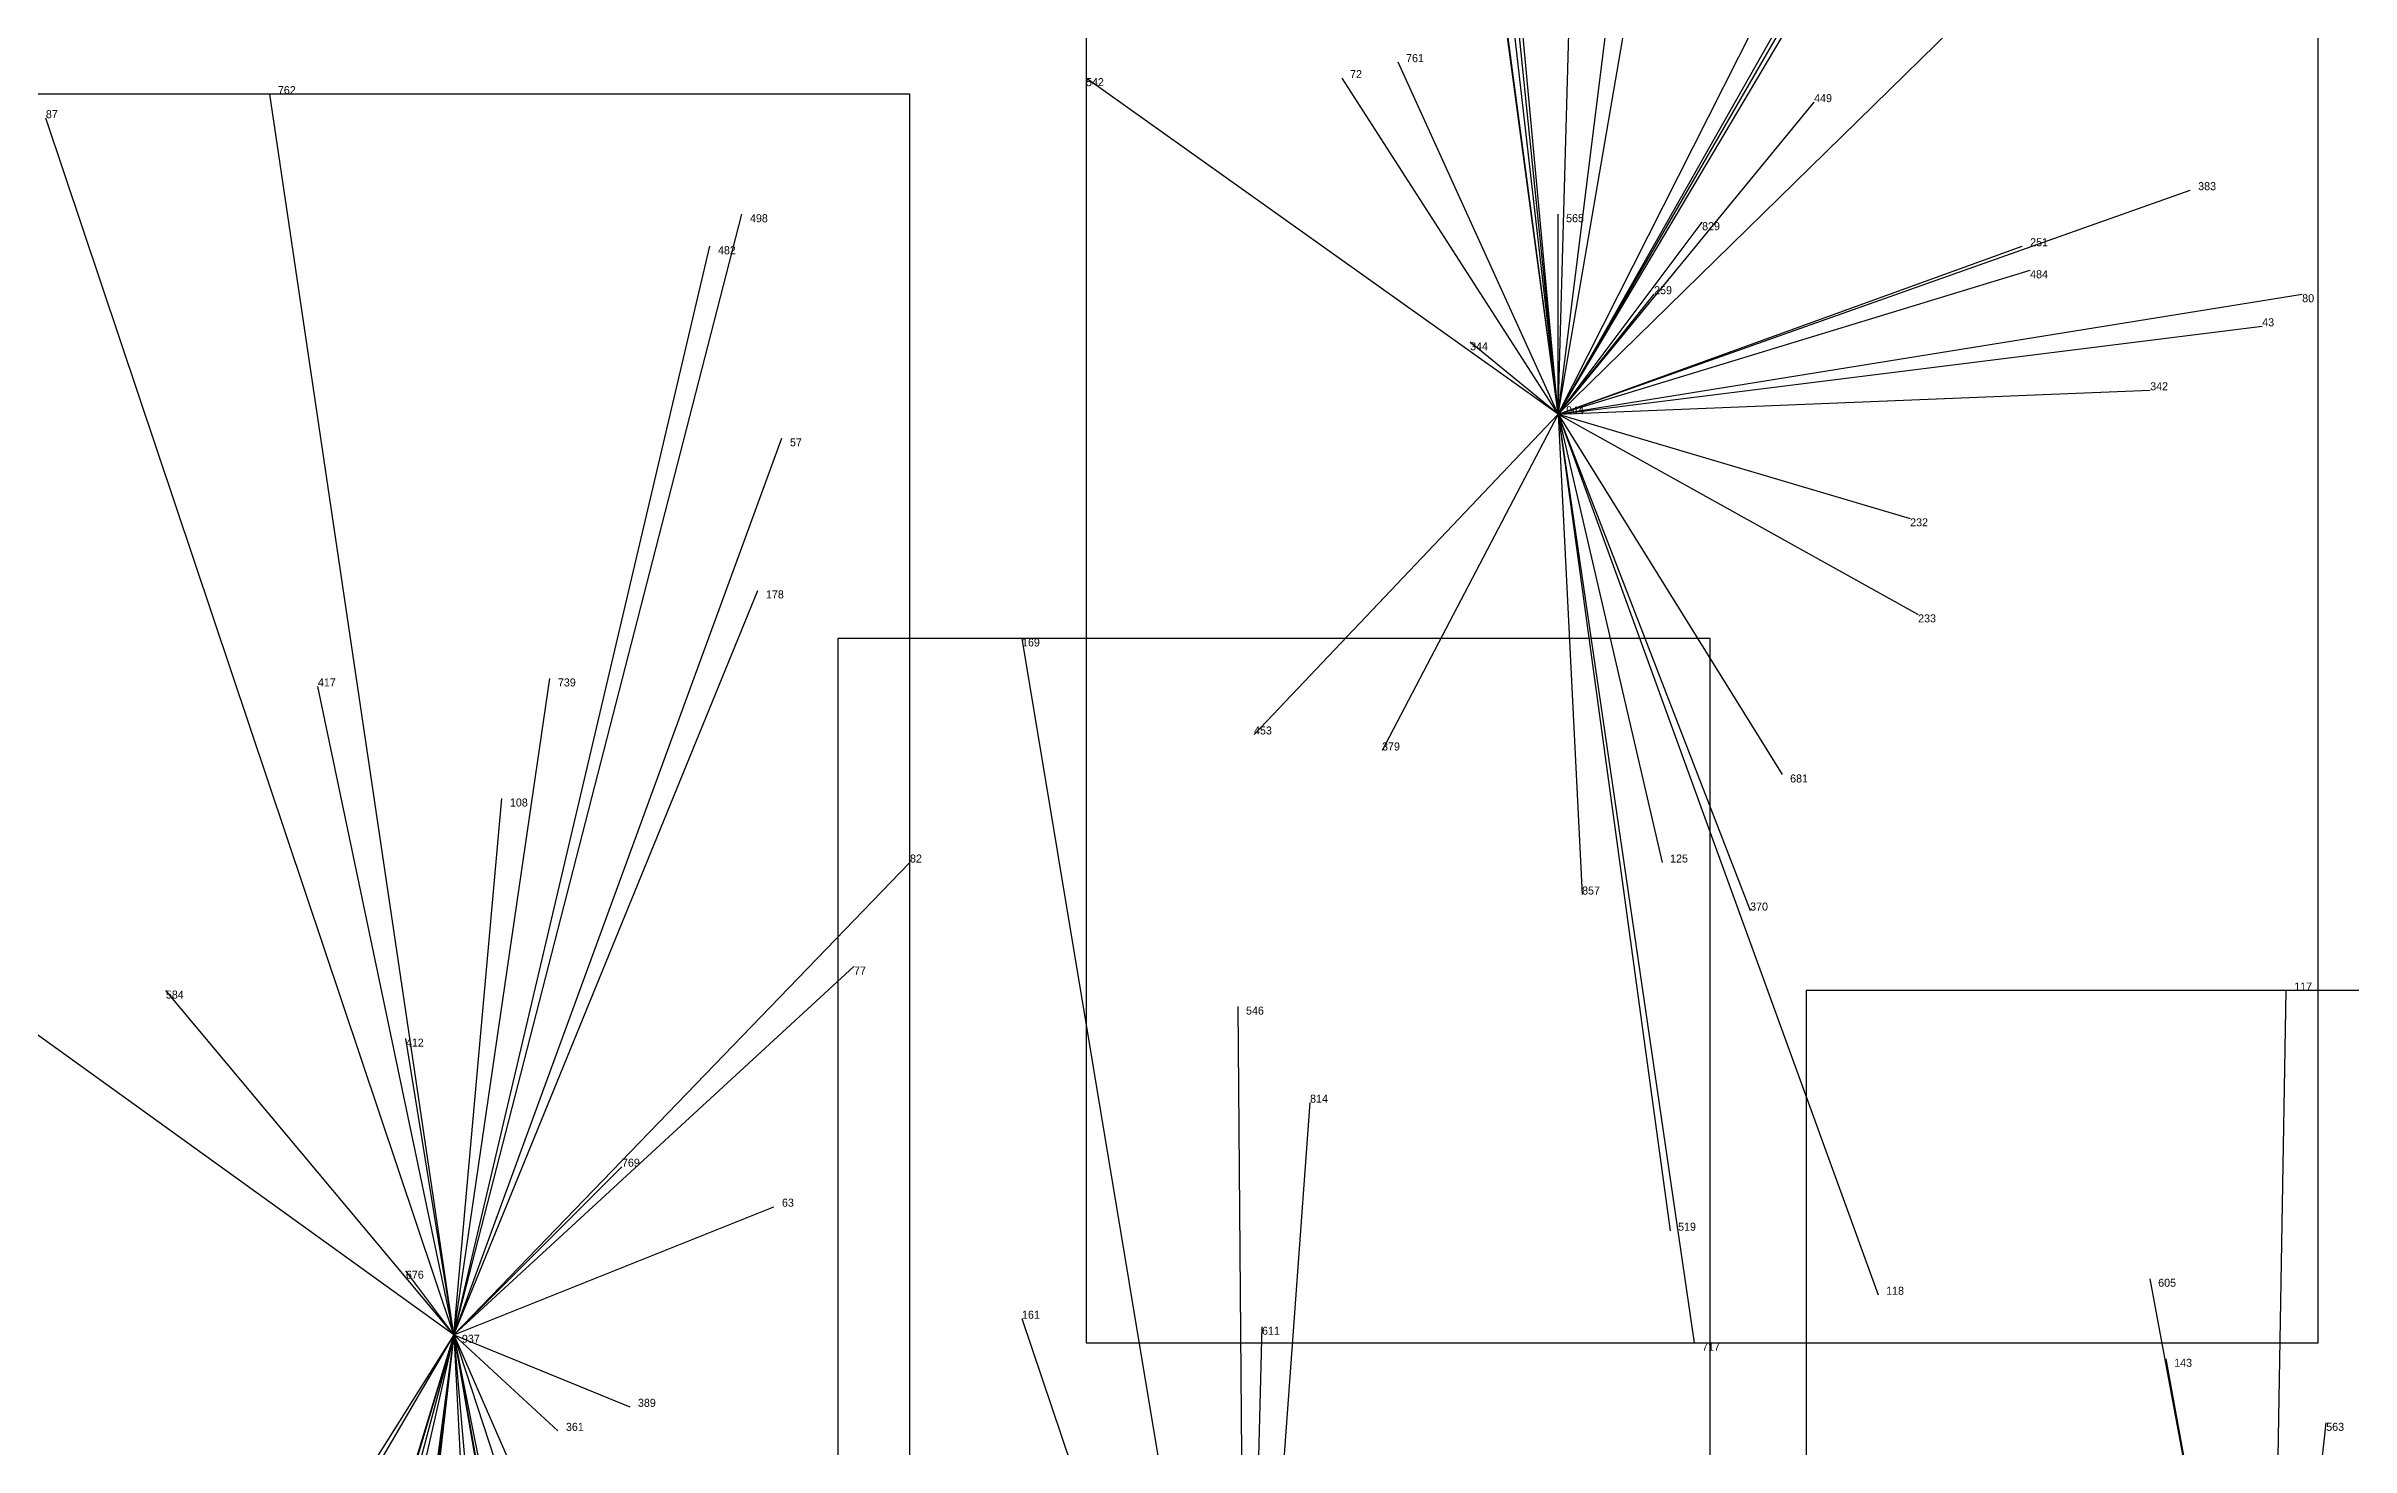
# Model space of a CAD drawing. Extents: x 0 to 1, y 0 to 1.
# Drawn here: x 0.338 to 0.6261, y 0.231 to 0.406 of the extents above; entities that cross this region are included whole.
import ezdxf

# ---------------------------------------------------------------- set-up
doc = ezdxf.new("R2010")
doc.units = 0
for name, color, linetype in [('CLIENTS', 7, 'Continuous'), ('FACILITIES', 7, 'Continuous'), ('FACILITIES_LINES', 7, 'Continuous'), ('MIN_MAX_BOXES', 7, 'Continuous'), ('NORMALS', 7, 'Continuous'), ('SOURCE_POINTS', 7, 'Continuous'), ('TEXT', 7, 'Continuous')]:
    doc.layers.add(name, color=color, linetype=linetype)

# ---------------------------------------------------------------- blocks, each defined once
blk = doc.blocks.new('POINT_DISPLAY')
blk.add_line((0, 0), (0, 0))

msp = doc.modelspace()

# ---------------------------------------------------------------- linework, layer by layer
at = {"layer": 'FACILITIES_LINES'}
for p, q in [((0.527, 0.36), (0.505, 0.553)), ((0.527, 0.36), (0.615, 0.512)), ((0.527, 0.36), (0.514, 0.501)), ((0.527, 0.36), (0.603, 0.494)), ((0.527, 0.36), (0.51, 0.487)), ((0.527, 0.36), (0.511, 0.481)), ((0.527, 0.36), (0.543, 0.453)), ((0.527, 0.36), (0.622, 0.453)), ((0.527, 0.36), (0.573, 0.451)), ((0.527, 0.36), (0.581, 0.451)), ((0.527, 0.36), (0.518, 0.448)), ((0.527, 0.36), (0.529, 0.431)), ((0.527, 0.36), (0.535, 0.424)), ((0.527, 0.36), (0.507, 0.404)), ((0.527, 0.36), (0.468, 0.402)), ((0.527, 0.36), (0.5, 0.402)), ((0.389, 0.245), (0.366, 0.4)), ((0.527, 0.36), (0.559, 0.399)), ((0.389, 0.245), (0.338, 0.397)), ((0.527, 0.36), (0.606, 0.388)), ((0.389, 0.245), (0.425, 0.385)), ((0.527, 0.36), (0.527, 0.385)), ((0.527, 0.36), (0.545, 0.384)), ((0.389, 0.245), (0.421, 0.381)), ((0.527, 0.36), (0.585, 0.381)), ((0.527, 0.36), (0.586, 0.378)), ((0.527, 0.36), (0.539, 0.375)), ((0.527, 0.36), (0.62, 0.375)), ((0.527, 0.36), (0.516, 0.369)), ((0.527, 0.36), (0.615, 0.371)), ((0.527, 0.36), (0.601, 0.363)), ((0.527, 0.36), (0.489, 0.32)), ((0.527, 0.36), (0.505, 0.318)), ((0.527, 0.36), (0.53, 0.3)), ((0.527, 0.36), (0.567, 0.25)), ((0.527, 0.36), (0.54, 0.304)), ((0.527, 0.36), (0.571, 0.347)), ((0.527, 0.36), (0.572, 0.335)), ((0.527, 0.36), (0.551, 0.298)), ((0.527, 0.36), (0.541, 0.258)), ((0.527, 0.36), (0.555, 0.315)), ((0.527, 0.36), (0.544, 0.244)), ((0.389, 0.245), (0.43, 0.357)), ((0.389, 0.245), (0.427, 0.338)), ((0.488, 0.164), (0.46, 0.332)), ((0.389, 0.245), (0.372, 0.326)), ((0.389, 0.245), (0.401, 0.327)), ((0.389, 0.245), (0.395, 0.312)), ((0.389, 0.245), (0.446, 0.304)), ((0.389, 0.245), (0.439, 0.291)), ((0.389, 0.245), (0.332, 0.286)), ((0.389, 0.245), (0.353, 0.288)), ((0.488, 0.164), (0.487, 0.286)), ((0.616, 0.171), (0.618, 0.288)), ((0.389, 0.245), (0.383, 0.282)), ((0.488, 0.164), (0.496, 0.274)), ((0.389, 0.245), (0.41, 0.266)), ((0.389, 0.245), (0.429, 0.261)), ((0.389, 0.245), (0.383, 0.253)), ((0.616, 0.171), (0.601, 0.252)), ((0.389, 0.245), (0.341, 0.169)), ((0.389, 0.245), (0.35, 0.099)), ((0.389, 0.245), (0.365, 0.204)), ((0.389, 0.245), (0.37, 0.102)), ((0.389, 0.245), (0.374, 0.196)), ((0.389, 0.245), (0.375, 0.184)), ((0.389, 0.245), (0.38, 0.166)), ((0.389, 0.245), (0.38, 0.215)), ((0.389, 0.245), (0.384, 0.204)), ((0.389, 0.245), (0.424, 0.049)), ((0.389, 0.245), (0.421, 0.084)), ((0.389, 0.245), (0.417, 0.081)), ((0.389, 0.245), (0.402, 0.233)), ((0.389, 0.245), (0.411, 0.236)), ((0.389, 0.245), (0.402, 0.096)), ((0.389, 0.245), (0.403, 0.213)), ((0.389, 0.245), (0.398, 0.068)), ((0.389, 0.245), (0.42, 0.15)), ((0.488, 0.164), (0.46, 0.247)), ((0.488, 0.164), (0.49, 0.246)), ((0.616, 0.171), (0.603, 0.242)), ((0.616, 0.171), (0.623, 0.234))]:
    msp.add_line(p, q, dxfattribs=at)
at = {"layer": 'MIN_MAX_BOXES'}
for p, q in [((0.468, 0.553), (0.468, 0.244)), ((0.468, 0.553), (0.468, 0.244)), ((0.622, 0.244), (0.622, 0.553)), ((0.622, 0.244), (0.622, 0.553)), ((0.446, 0.4), (0.332, 0.4)), ((0.446, 0.4), (0.332, 0.4)), ((0.446, 0.049), (0.446, 0.4)), ((0.446, 0.049), (0.446, 0.4)), ((0.446, 0.4), (0.446, 0.4)), ((0.546, 0.332), (0.437, 0.332)), ((0.437, 0.332), (0.437, 0.026)), ((0.546, 0.332), (0.437, 0.332)), ((0.437, 0.332), (0.437, 0.026)), ((0.437, 0.332), (0.437, 0.332)), ((0.546, 0.026), (0.546, 0.332)), ((0.546, 0.026), (0.546, 0.332)), ((0.546, 0.332), (0.546, 0.332)), ((0.659, 0.288), (0.558, 0.288)), ((0.558, 0.288), (0.558, 0.004)), ((0.659, 0.288), (0.558, 0.288)), ((0.558, 0.288), (0.558, 0.004)), ((0.558, 0.288), (0.558, 0.288)), ((0.468, 0.244), (0.622, 0.244)), ((0.468, 0.244), (0.622, 0.244)), ((0.468, 0.244), (0.468, 0.244)), ((0.622, 0.244), (0.622, 0.244))]:
    msp.add_line(p, q, dxfattribs=at)
at = {"layer": 'NORMALS'}
for p, q in [((0.507, 0.404), (0.507, 0.404)), ((0.468, 0.402), (0.468, 0.402)), ((0.5, 0.402), (0.5, 0.402)), ((0.366, 0.4), (0.366, 0.4)), ((0.559, 0.399), (0.559, 0.399)), ((0.606, 0.388), (0.606, 0.388)), ((0.425, 0.385), (0.425, 0.385)), ((0.527, 0.385), (0.527, 0.385)), ((0.545, 0.384), (0.545, 0.384)), ((0.421, 0.381), (0.421, 0.381)), ((0.585, 0.381), (0.585, 0.381)), ((0.586, 0.378), (0.586, 0.378)), ((0.539, 0.375), (0.539, 0.375)), ((0.62, 0.375), (0.62, 0.375)), ((0.516, 0.369), (0.516, 0.369)), ((0.615, 0.371), (0.615, 0.371)), ((0.601, 0.363), (0.601, 0.363)), ((0.527, 0.36), (0.527, 0.36)), ((0.43, 0.357), (0.43, 0.357)), ((0.571, 0.347), (0.571, 0.347)), ((0.427, 0.338), (0.427, 0.338)), ((0.572, 0.335), (0.572, 0.335)), ((0.46, 0.332), (0.46, 0.332)), ((0.372, 0.326), (0.372, 0.326)), ((0.401, 0.327), (0.401, 0.327)), ((0.489, 0.32), (0.489, 0.32)), ((0.505, 0.318), (0.505, 0.318)), ((0.555, 0.315), (0.555, 0.315)), ((0.395, 0.312), (0.395, 0.312)), ((0.446, 0.304), (0.446, 0.304)), ((0.54, 0.304), (0.54, 0.304)), ((0.53, 0.3), (0.53, 0.3)), ((0.551, 0.298), (0.551, 0.298)), ((0.439, 0.291), (0.439, 0.291)), ((0.353, 0.288), (0.353, 0.288)), ((0.487, 0.286), (0.487, 0.286)), ((0.618, 0.288), (0.618, 0.288)), ((0.383, 0.282), (0.383, 0.282)), ((0.496, 0.274), (0.496, 0.274)), ((0.41, 0.266), (0.41, 0.266)), ((0.429, 0.261), (0.429, 0.261)), ((0.541, 0.258), (0.541, 0.258)), ((0.383, 0.253), (0.383, 0.253)), ((0.601, 0.252), (0.601, 0.252)), ((0.567, 0.25), (0.567, 0.25)), ((0.389, 0.245), (0.389, 0.245)), ((0.46, 0.247), (0.46, 0.247)), ((0.49, 0.246), (0.49, 0.246)), ((0.544, 0.244), (0.544, 0.244)), ((0.603, 0.242), (0.603, 0.242)), ((0.411, 0.236), (0.411, 0.236)), ((0.623, 0.234), (0.623, 0.234)), ((0.402, 0.233), (0.402, 0.233))]:
    msp.add_line(p, q, dxfattribs=at)

# ---------------------------------------------------------------- block references
at = {"layer": 'CLIENTS'}
for p in [(0.507, 0.404), (0.468, 0.402), (0.5, 0.402), (0.366, 0.4), (0.559, 0.399), (0.606, 0.388), (0.425, 0.385), (0.527, 0.385), (0.545, 0.384), (0.421, 0.381), (0.585, 0.381), (0.586, 0.378), (0.539, 0.375), (0.62, 0.375), (0.516, 0.369), (0.615, 0.371), (0.601, 0.363), (0.43, 0.357), (0.571, 0.347), (0.427, 0.338), (0.572, 0.335), (0.46, 0.332), (0.372, 0.326), (0.401, 0.327), (0.489, 0.32), (0.505, 0.318), (0.555, 0.315), (0.395, 0.312), (0.446, 0.304), (0.54, 0.304), (0.53, 0.3), (0.551, 0.298), (0.439, 0.291), (0.353, 0.288), (0.487, 0.286), (0.618, 0.288), (0.383, 0.282), (0.496, 0.274), (0.41, 0.266), (0.429, 0.261), (0.541, 0.258), (0.383, 0.253), (0.601, 0.252), (0.567, 0.25), (0.46, 0.247), (0.49, 0.246), (0.544, 0.244), (0.603, 0.242), (0.411, 0.236), (0.623, 0.234), (0.402, 0.233)]:
    msp.add_blockref('POINT_DISPLAY', p, dxfattribs=at)
at = {"layer": 'FACILITIES'}
for p in [(0.527, 0.36), (0.389, 0.245)]:
    msp.add_blockref('POINT_DISPLAY', p, dxfattribs=at)
at = {"layer": 'SOURCE_POINTS'}
for p in [(0.507, 0.404), (0.468, 0.402), (0.5, 0.402), (0.366, 0.4), (0.559, 0.399), (0.606, 0.388), (0.425, 0.385), (0.527, 0.385), (0.545, 0.384), (0.421, 0.381), (0.585, 0.381), (0.586, 0.378), (0.539, 0.375), (0.62, 0.375), (0.516, 0.369), (0.615, 0.371), (0.601, 0.363), (0.527, 0.36), (0.43, 0.357), (0.571, 0.347), (0.427, 0.338), (0.572, 0.335), (0.46, 0.332), (0.372, 0.326), (0.401, 0.327), (0.489, 0.32), (0.505, 0.318), (0.555, 0.315), (0.395, 0.312), (0.446, 0.304), (0.54, 0.304), (0.53, 0.3), (0.551, 0.298), (0.439, 0.291), (0.353, 0.288), (0.487, 0.286), (0.618, 0.288), (0.383, 0.282), (0.496, 0.274), (0.41, 0.266), (0.429, 0.261), (0.541, 0.258), (0.383, 0.253), (0.601, 0.252), (0.567, 0.25), (0.389, 0.245), (0.46, 0.247), (0.49, 0.246), (0.544, 0.244), (0.603, 0.242), (0.411, 0.236), (0.623, 0.234), (0.402, 0.233)]:
    msp.add_blockref('POINT_DISPLAY', p, dxfattribs=at)

# ---------------------------------------------------------------- texts
at = {"layer": 'TEXT'}
for s, p in [('761', (0.508, 0.404)), ('762', (0.367, 0.4)), ('542', (0.468, 0.401)), ('72', (0.501, 0.402)), ('87', (0.338, 0.397)), ('449', (0.559, 0.399)), ('383', (0.607, 0.388)), ('498', (0.426, 0.384)), ('565', (0.528, 0.384)), ('829', (0.545, 0.383)), ('482', (0.422, 0.38)), ('251', (0.586, 0.381)), ('484', (0.586, 0.377)), ('259', (0.539, 0.375)), ('80', (0.62, 0.374)), ('43', (0.615, 0.371)), ('344', (0.516, 0.368)), ('342', (0.601, 0.363)), ('944', (0.528, 0.36)), ('57', (0.431, 0.356)), ('232', (0.571, 0.346)), ('178', (0.428, 0.337)), ('233', (0.572, 0.334)), ('169', (0.46, 0.331)), ('417', (0.372, 0.326)), ('739', (0.402, 0.326)), ('453', (0.489, 0.32)), ('379', (0.505, 0.318)), ('681', (0.556, 0.314)), ('108', (0.396, 0.311)), ('82', (0.446, 0.304)), ('125', (0.541, 0.304)), ('857', (0.53, 0.3)), ('370', (0.551, 0.298)), ('77', (0.439, 0.29)), ('117', (0.619, 0.288)), ('584', (0.353, 0.287)), ('546', (0.488, 0.285)), ('412', (0.383, 0.281)), ('814', (0.496, 0.274)), ('769', (0.41, 0.266)), ('63', (0.43, 0.261)), ('519', (0.542, 0.258)), ('676', (0.383, 0.252)), ('118', (0.568, 0.25)), ('605', (0.602, 0.251)), ('161', (0.46, 0.247)), ('937', (0.39, 0.244)), ('611', (0.49, 0.245)), ('717', (0.545, 0.243)), ('143', (0.604, 0.241)), ('389', (0.412, 0.236)), ('361', (0.403, 0.233)), ('563', (0.623, 0.233))]:
    msp.add_text(s, height=0.001, dxfattribs=at).set_placement(p)

doc.saveas('drawing.dxf')
